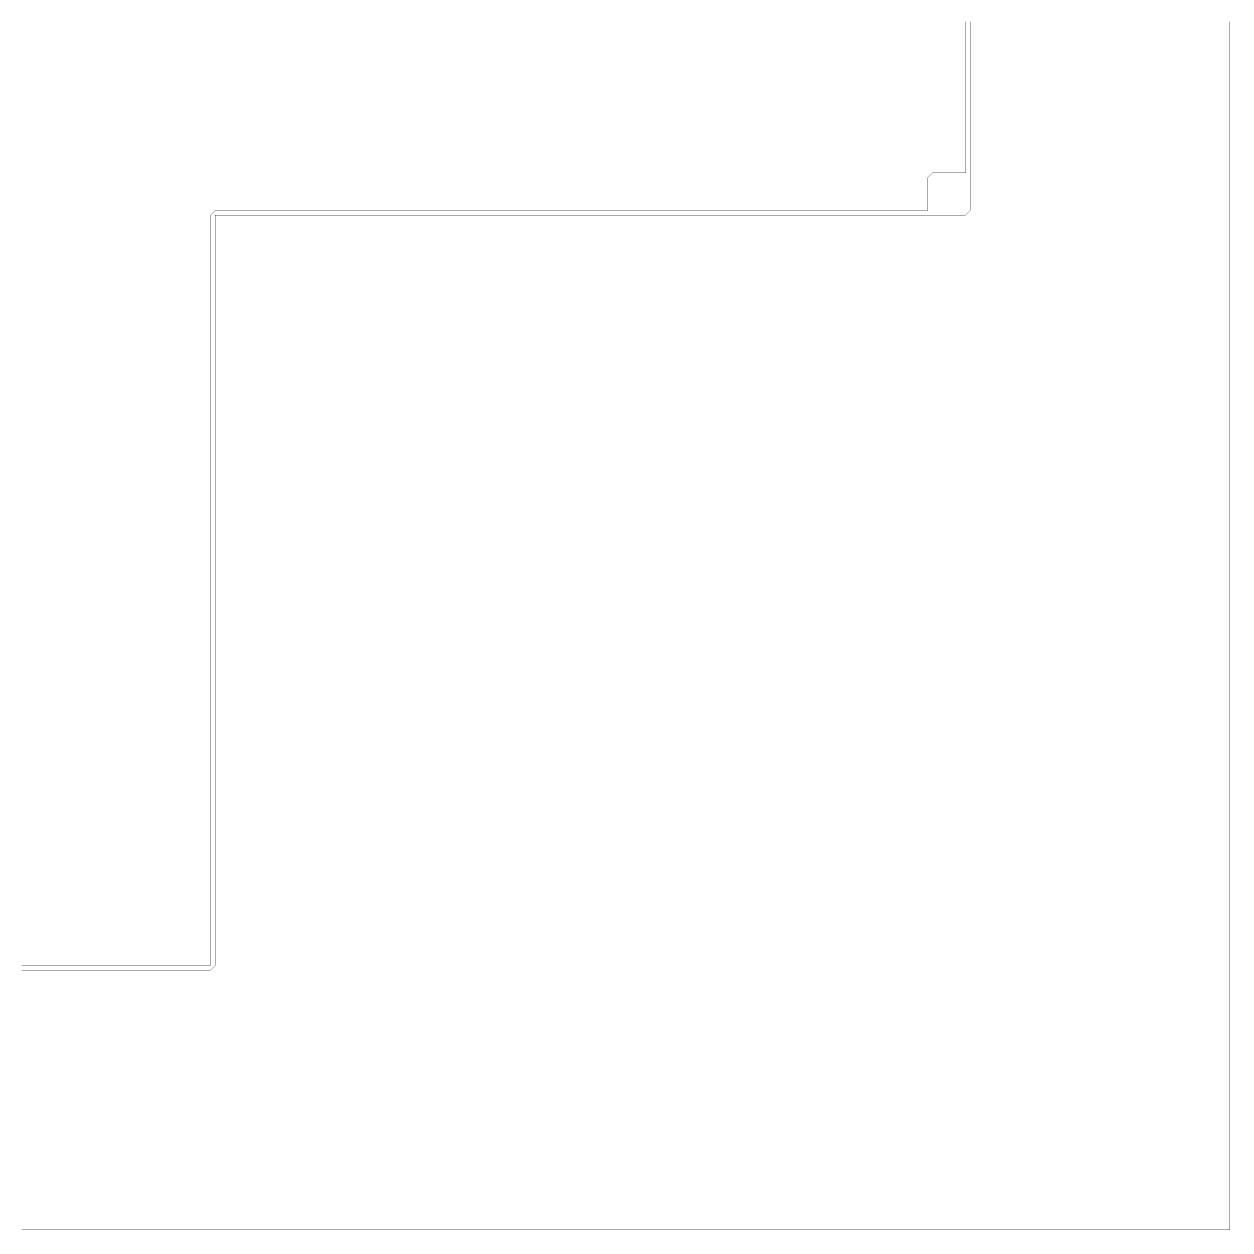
# Model space of a CAD drawing. Header units: metres. Extents: x 0 to 4990, y -4990 to 0.
# Drawn here: x 2495 to 4990, y -4990 to -2495 of the extents above; entities that cross this region are included whole.
import ezdxf

# ---------------------------------------------------------------- set-up
doc = ezdxf.new("R2010")
doc.units = ezdxf.units.M
doc.layers.add('conductor', color=1, linetype='Continuous')
doc.layers.add('substrate', color=5, linetype='Continuous')

msp = doc.modelspace()

# ---------------------------------------------------------------- linework, layer by layer
at = {"layer": 'conductor', "const_width": 0.5}
msp.add_lwpolyline([(2490.234375, -4443.359375), (2500, -4443.359375), (2509.765625, -4443.359375), (2519.53125, -4443.359375), (2529.296875, -4443.359375), (2539.0625, -4443.359375), (2548.828125, -4443.359375), (2558.59375, -4443.359375), (2568.359375, -4443.359375), (2578.125, -4443.359375), (2587.890625, -4443.359375), (2597.65625, -4443.359375), (2607.421875, -4443.359375), (2617.1875, -4443.359375), (2626.953125, -4443.359375), (2636.71875, -4443.359375), (2646.484375, -4443.359375), (2656.25, -4443.359375), (2666.015625, -4443.359375), (2675.78125, -4443.359375), (2685.546875, -4443.359375), (2695.3125, -4443.359375), (2705.078125, -4443.359375), (2714.84375, -4443.359375), (2724.609375, -4443.359375), (2734.375, -4443.359375), (2744.140625, -4443.359375), (2753.90625, -4443.359375), (2763.671875, -4443.359375), (2773.4375, -4443.359375), (2783.203125, -4443.359375), (2792.96875, -4443.359375), (2802.734375, -4443.359375), (2812.5, -4443.359375), (2822.265625, -4443.359375), (2832.03125, -4443.359375), (2841.796875, -4443.359375), (2851.5625, -4443.359375), (2861.328125, -4443.359375), (2871.09375, -4443.359375), (2880.859375, -4443.359375), (2880.859375, -4433.59375), (2880.859375, -4423.828125), (2880.859375, -4414.0625), (2880.859375, -4404.296875), (2880.859375, -4394.53125), (2880.859375, -4384.765625), (2880.859375, -4375), (2880.859375, -4365.234375), (2880.859375, -4355.46875), (2880.859375, -4345.703125), (2880.859375, -4335.9375), (2880.859375, -4326.171875), (2880.859375, -4316.40625), (2880.859375, -4306.640625), (2880.859375, -4296.875), (2880.859375, -4287.109375), (2880.859375, -4277.34375), (2880.859375, -4267.578125), (2880.859375, -4257.8125), (2880.859375, -4248.046875), (2880.859375, -4238.28125), (2880.859375, -4228.515625), (2880.859375, -4218.75), (2880.859375, -4208.984375), (2880.859375, -4199.21875), (2880.859375, -4189.453125), (2880.859375, -4179.6875), (2880.859375, -4169.921875), (2880.859375, -4160.15625), (2880.859375, -4150.390625), (2880.859375, -4140.625), (2880.859375, -4130.859375), (2880.859375, -4121.09375), (2880.859375, -4111.328125), (2880.859375, -4101.5625), (2880.859375, -4091.796875), (2880.859375, -4082.03125), (2880.859375, -4072.265625), (2880.859375, -4062.5), (2880.859375, -4052.734375), (2880.859375, -4042.96875), (2880.859375, -4033.203125), (2880.859375, -4023.4375), (2880.859375, -4013.671875), (2880.859375, -4003.90625), (2880.859375, -3994.140625), (2880.859375, -3984.375), (2880.859375, -3974.609375), (2880.859375, -3964.84375), (2880.859375, -3955.078125), (2880.859375, -3945.3125), (2880.859375, -3935.546875), (2880.859375, -3925.78125), (2880.859375, -3916.015625), (2880.859375, -3906.25), (2880.859375, -3896.484375), (2880.859375, -3886.71875), (2880.859375, -3876.953125), (2880.859375, -3867.1875), (2880.859375, -3857.421875), (2880.859375, -3847.65625), (2880.859375, -3837.890625), (2880.859375, -3828.125), (2880.859375, -3818.359375), (2880.859375, -3808.59375), (2880.859375, -3798.828125), (2880.859375, -3789.0625), (2880.859375, -3779.296875), (2880.859375, -3769.53125), (2880.859375, -3759.765625), (2880.859375, -3750), (2880.859375, -3740.234375), (2880.859375, -3730.46875), (2880.859375, -3720.703125), (2880.859375, -3710.9375), (2880.859375, -3701.171875), (2880.859375, -3691.40625), (2880.859375, -3681.640625), (2880.859375, -3671.875), (2880.859375, -3662.109375), (2880.859375, -3652.34375), (2880.859375, -3642.578125), (2880.859375, -3632.8125), (2880.859375, -3623.046875), (2880.859375, -3613.28125), (2880.859375, -3603.515625), (2880.859375, -3593.75), (2880.859375, -3583.984375), (2880.859375, -3574.21875), (2880.859375, -3564.453125), (2880.859375, -3554.6875), (2880.859375, -3544.921875), (2880.859375, -3535.15625), (2880.859375, -3525.390625), (2880.859375, -3515.625), (2880.859375, -3505.859375), (2880.859375, -3496.09375), (2880.859375, -3486.328125), (2880.859375, -3476.5625), (2880.859375, -3466.796875), (2880.859375, -3457.03125), (2880.859375, -3447.265625), (2880.859375, -3437.5), (2880.859375, -3427.734375), (2880.859375, -3417.96875), (2880.859375, -3408.203125), (2880.859375, -3398.4375), (2880.859375, -3388.671875), (2880.859375, -3378.90625), (2880.859375, -3369.140625), (2880.859375, -3359.375), (2880.859375, -3349.609375), (2880.859375, -3339.84375), (2880.859375, -3330.078125), (2880.859375, -3320.3125), (2880.859375, -3310.546875), (2880.859375, -3300.78125), (2880.859375, -3291.015625), (2880.859375, -3281.25), (2880.859375, -3271.484375), (2880.859375, -3261.71875), (2880.859375, -3251.953125), (2880.859375, -3242.1875), (2880.859375, -3232.421875), (2880.859375, -3222.65625), (2880.859375, -3212.890625), (2880.859375, -3203.125), (2880.859375, -3193.359375), (2880.859375, -3183.59375), (2880.859375, -3173.828125), (2880.859375, -3164.0625), (2880.859375, -3154.296875), (2880.859375, -3144.53125), (2880.859375, -3134.765625), (2880.859375, -3125), (2880.859375, -3115.234375), (2880.859375, -3105.46875), (2880.859375, -3095.703125), (2880.859375, -3085.9375), (2880.859375, -3076.171875), (2880.859375, -3066.40625), (2880.859375, -3056.640625), (2880.859375, -3046.875), (2880.859375, -3037.109375), (2880.859375, -3027.34375), (2880.859375, -3017.578125), (2880.859375, -3007.8125), (2880.859375, -2998.046875), (2880.859375, -2988.28125), (2880.859375, -2978.515625), (2880.859375, -2968.75), (2880.859375, -2958.984375), (2880.859375, -2949.21875), (2880.859375, -2939.453125), (2880.859375, -2929.6875), (2880.859375, -2919.921875), (2880.859375, -2910.15625), (2880.859375, -2900.390625), (2880.859375, -2890.625), (2890.625, -2880.859375), (2900.390625, -2880.859375), (2910.15625, -2880.859375), (2919.921875, -2880.859375), (2929.6875, -2880.859375), (2939.453125, -2880.859375), (2949.21875, -2880.859375), (2958.984375, -2880.859375), (2968.75, -2880.859375), (2978.515625, -2880.859375), (2988.28125, -2880.859375), (2998.046875, -2880.859375), (3007.8125, -2880.859375), (3017.578125, -2880.859375), (3027.34375, -2880.859375), (3037.109375, -2880.859375), (3046.875, -2880.859375), (3056.640625, -2880.859375), (3066.40625, -2880.859375), (3076.171875, -2880.859375), (3085.9375, -2880.859375), (3095.703125, -2880.859375), (3105.46875, -2880.859375), (3115.234375, -2880.859375), (3125, -2880.859375), (3134.765625, -2880.859375), (3144.53125, -2880.859375), (3154.296875, -2880.859375), (3164.0625, -2880.859375), (3173.828125, -2880.859375), (3183.59375, -2880.859375), (3193.359375, -2880.859375), (3203.125, -2880.859375), (3212.890625, -2880.859375), (3222.65625, -2880.859375), (3232.421875, -2880.859375), (3242.1875, -2880.859375), (3251.953125, -2880.859375), (3261.71875, -2880.859375), (3271.484375, -2880.859375), (3281.25, -2880.859375), (3291.015625, -2880.859375), (3300.78125, -2880.859375), (3310.546875, -2880.859375), (3320.3125, -2880.859375), (3330.078125, -2880.859375), (3339.84375, -2880.859375), (3349.609375, -2880.859375), (3359.375, -2880.859375), (3369.140625, -2880.859375), (3378.90625, -2880.859375), (3388.671875, -2880.859375), (3398.4375, -2880.859375), (3408.203125, -2880.859375), (3417.96875, -2880.859375), (3427.734375, -2880.859375), (3437.5, -2880.859375), (3447.265625, -2880.859375), (3457.03125, -2880.859375), (3466.796875, -2880.859375), (3476.5625, -2880.859375), (3486.328125, -2880.859375), (3496.09375, -2880.859375), (3505.859375, -2880.859375), (3515.625, -2880.859375), (3525.390625, -2880.859375), (3535.15625, -2880.859375), (3544.921875, -2880.859375), (3554.6875, -2880.859375), (3564.453125, -2880.859375), (3574.21875, -2880.859375), (3583.984375, -2880.859375), (3593.75, -2880.859375), (3603.515625, -2880.859375), (3613.28125, -2880.859375), (3623.046875, -2880.859375), (3632.8125, -2880.859375), (3642.578125, -2880.859375), (3652.34375, -2880.859375), (3662.109375, -2880.859375), (3671.875, -2880.859375), (3681.640625, -2880.859375), (3691.40625, -2880.859375), (3701.171875, -2880.859375), (3710.9375, -2880.859375), (3720.703125, -2880.859375), (3730.46875, -2880.859375), (3740.234375, -2880.859375), (3750, -2880.859375), (3759.765625, -2880.859375), (3769.53125, -2880.859375), (3779.296875, -2880.859375), (3789.0625, -2880.859375), (3798.828125, -2880.859375), (3808.59375, -2880.859375), (3818.359375, -2880.859375), (3828.125, -2880.859375), (3837.890625, -2880.859375), (3847.65625, -2880.859375), (3857.421875, -2880.859375), (3867.1875, -2880.859375), (3876.953125, -2880.859375), (3886.71875, -2880.859375), (3896.484375, -2880.859375), (3906.25, -2880.859375), (3916.015625, -2880.859375), (3925.78125, -2880.859375), (3935.546875, -2880.859375), (3945.3125, -2880.859375), (3955.078125, -2880.859375), (3964.84375, -2880.859375), (3974.609375, -2880.859375), (3984.375, -2880.859375), (3994.140625, -2880.859375), (4003.90625, -2880.859375), (4013.671875, -2880.859375), (4023.4375, -2880.859375), (4033.203125, -2880.859375), (4042.96875, -2880.859375), (4052.734375, -2880.859375), (4062.5, -2880.859375), (4072.265625, -2880.859375), (4082.03125, -2880.859375), (4091.796875, -2880.859375), (4101.5625, -2880.859375), (4111.328125, -2880.859375), (4121.09375, -2880.859375), (4130.859375, -2880.859375), (4140.625, -2880.859375), (4150.390625, -2880.859375), (4160.15625, -2880.859375), (4169.921875, -2880.859375), (4179.6875, -2880.859375), (4189.453125, -2880.859375), (4199.21875, -2880.859375), (4208.984375, -2880.859375), (4218.75, -2880.859375), (4228.515625, -2880.859375), (4238.28125, -2880.859375), (4248.046875, -2880.859375), (4257.8125, -2880.859375), (4267.578125, -2880.859375), (4277.34375, -2880.859375), (4287.109375, -2880.859375), (4296.875, -2880.859375), (4306.640625, -2880.859375), (4316.40625, -2880.859375), (4326.171875, -2880.859375), (4335.9375, -2880.859375), (4345.703125, -2880.859375), (4355.46875, -2880.859375), (4365.234375, -2880.859375), (4365.234375, -2871.09375), (4365.234375, -2861.328125), (4365.234375, -2851.5625), (4365.234375, -2841.796875), (4365.234375, -2832.03125), (4365.234375, -2822.265625), (4365.234375, -2812.5), (4375, -2802.734375), (4384.765625, -2802.734375), (4394.53125, -2802.734375), (4404.296875, -2802.734375), (4414.0625, -2802.734375), (4423.828125, -2802.734375), (4433.59375, -2802.734375), (4443.359375, -2802.734375), (4443.359375, -2792.96875), (4443.359375, -2783.203125), (4443.359375, -2773.4375), (4443.359375, -2763.671875), (4443.359375, -2753.90625), (4443.359375, -2744.140625), (4443.359375, -2734.375), (4443.359375, -2724.609375), (4443.359375, -2714.84375), (4443.359375, -2705.078125), (4443.359375, -2695.3125), (4443.359375, -2685.546875), (4443.359375, -2675.78125), (4443.359375, -2666.015625), (4443.359375, -2656.25), (4443.359375, -2646.484375), (4443.359375, -2636.71875), (4443.359375, -2626.953125), (4443.359375, -2617.1875), (4443.359375, -2607.421875), (4443.359375, -2597.65625), (4443.359375, -2587.890625), (4443.359375, -2578.125), (4443.359375, -2568.359375), (4443.359375, -2558.59375), (4443.359375, -2548.828125), (4443.359375, -2539.0625), (4443.359375, -2529.296875), (4443.359375, -2519.53125), (4443.359375, -2509.765625), (4443.359375, -2500), (4443.359375, -2490.234375)], dxfattribs=at)
at = {"layer": 'substrate', "const_width": 0.5}
for points in [[(2490.234375, -4990.234375), (2500, -4990.234375), (2509.765625, -4990.234375), (2519.53125, -4990.234375), (2529.296875, -4990.234375), (2539.0625, -4990.234375), (2548.828125, -4990.234375), (2558.59375, -4990.234375), (2568.359375, -4990.234375), (2578.125, -4990.234375), (2587.890625, -4990.234375), (2597.65625, -4990.234375), (2607.421875, -4990.234375), (2617.1875, -4990.234375), (2626.953125, -4990.234375), (2636.71875, -4990.234375), (2646.484375, -4990.234375), (2656.25, -4990.234375), (2666.015625, -4990.234375), (2675.78125, -4990.234375), (2685.546875, -4990.234375), (2695.3125, -4990.234375), (2705.078125, -4990.234375), (2714.84375, -4990.234375), (2724.609375, -4990.234375), (2734.375, -4990.234375), (2744.140625, -4990.234375), (2753.90625, -4990.234375), (2763.671875, -4990.234375), (2773.4375, -4990.234375), (2783.203125, -4990.234375), (2792.96875, -4990.234375), (2802.734375, -4990.234375), (2812.5, -4990.234375), (2822.265625, -4990.234375), (2832.03125, -4990.234375), (2841.796875, -4990.234375), (2851.5625, -4990.234375), (2861.328125, -4990.234375), (2871.09375, -4990.234375), (2880.859375, -4990.234375), (2890.625, -4990.234375), (2900.390625, -4990.234375), (2910.15625, -4990.234375), (2919.921875, -4990.234375), (2929.6875, -4990.234375), (2939.453125, -4990.234375), (2949.21875, -4990.234375), (2958.984375, -4990.234375), (2968.75, -4990.234375), (2978.515625, -4990.234375), (2988.28125, -4990.234375), (2998.046875, -4990.234375), (3007.8125, -4990.234375), (3017.578125, -4990.234375), (3027.34375, -4990.234375), (3037.109375, -4990.234375), (3046.875, -4990.234375), (3056.640625, -4990.234375), (3066.40625, -4990.234375), (3076.171875, -4990.234375), (3085.9375, -4990.234375), (3095.703125, -4990.234375), (3105.46875, -4990.234375), (3115.234375, -4990.234375), (3125, -4990.234375), (3134.765625, -4990.234375), (3144.53125, -4990.234375), (3154.296875, -4990.234375), (3164.0625, -4990.234375), (3173.828125, -4990.234375), (3183.59375, -4990.234375), (3193.359375, -4990.234375), (3203.125, -4990.234375), (3212.890625, -4990.234375), (3222.65625, -4990.234375), (3232.421875, -4990.234375), (3242.1875, -4990.234375), (3251.953125, -4990.234375), (3261.71875, -4990.234375), (3271.484375, -4990.234375), (3281.25, -4990.234375), (3291.015625, -4990.234375), (3300.78125, -4990.234375), (3310.546875, -4990.234375), (3320.3125, -4990.234375), (3330.078125, -4990.234375), (3339.84375, -4990.234375), (3349.609375, -4990.234375), (3359.375, -4990.234375), (3369.140625, -4990.234375), (3378.90625, -4990.234375), (3388.671875, -4990.234375), (3398.4375, -4990.234375), (3408.203125, -4990.234375), (3417.96875, -4990.234375), (3427.734375, -4990.234375), (3437.5, -4990.234375), (3447.265625, -4990.234375), (3457.03125, -4990.234375), (3466.796875, -4990.234375), (3476.5625, -4990.234375), (3486.328125, -4990.234375), (3496.09375, -4990.234375), (3505.859375, -4990.234375), (3515.625, -4990.234375), (3525.390625, -4990.234375), (3535.15625, -4990.234375), (3544.921875, -4990.234375), (3554.6875, -4990.234375), (3564.453125, -4990.234375), (3574.21875, -4990.234375), (3583.984375, -4990.234375), (3593.75, -4990.234375), (3603.515625, -4990.234375), (3613.28125, -4990.234375), (3623.046875, -4990.234375), (3632.8125, -4990.234375), (3642.578125, -4990.234375), (3652.34375, -4990.234375), (3662.109375, -4990.234375), (3671.875, -4990.234375), (3681.640625, -4990.234375), (3691.40625, -4990.234375), (3701.171875, -4990.234375), (3710.9375, -4990.234375), (3720.703125, -4990.234375), (3730.46875, -4990.234375), (3740.234375, -4990.234375), (3750, -4990.234375), (3759.765625, -4990.234375), (3769.53125, -4990.234375), (3779.296875, -4990.234375), (3789.0625, -4990.234375), (3798.828125, -4990.234375), (3808.59375, -4990.234375), (3818.359375, -4990.234375), (3828.125, -4990.234375), (3837.890625, -4990.234375), (3847.65625, -4990.234375), (3857.421875, -4990.234375), (3867.1875, -4990.234375), (3876.953125, -4990.234375), (3886.71875, -4990.234375), (3896.484375, -4990.234375), (3906.25, -4990.234375), (3916.015625, -4990.234375), (3925.78125, -4990.234375), (3935.546875, -4990.234375), (3945.3125, -4990.234375), (3955.078125, -4990.234375), (3964.84375, -4990.234375), (3974.609375, -4990.234375), (3984.375, -4990.234375), (3994.140625, -4990.234375), (4003.90625, -4990.234375), (4013.671875, -4990.234375), (4023.4375, -4990.234375), (4033.203125, -4990.234375), (4042.96875, -4990.234375), (4052.734375, -4990.234375), (4062.5, -4990.234375), (4072.265625, -4990.234375), (4082.03125, -4990.234375), (4091.796875, -4990.234375), (4101.5625, -4990.234375), (4111.328125, -4990.234375), (4121.09375, -4990.234375), (4130.859375, -4990.234375), (4140.625, -4990.234375), (4150.390625, -4990.234375), (4160.15625, -4990.234375), (4169.921875, -4990.234375), (4179.6875, -4990.234375), (4189.453125, -4990.234375), (4199.21875, -4990.234375), (4208.984375, -4990.234375), (4218.75, -4990.234375), (4228.515625, -4990.234375), (4238.28125, -4990.234375), (4248.046875, -4990.234375), (4257.8125, -4990.234375), (4267.578125, -4990.234375), (4277.34375, -4990.234375), (4287.109375, -4990.234375), (4296.875, -4990.234375), (4306.640625, -4990.234375), (4316.40625, -4990.234375), (4326.171875, -4990.234375), (4335.9375, -4990.234375), (4345.703125, -4990.234375), (4355.46875, -4990.234375), (4365.234375, -4990.234375), (4375, -4990.234375), (4384.765625, -4990.234375), (4394.53125, -4990.234375), (4404.296875, -4990.234375), (4414.0625, -4990.234375), (4423.828125, -4990.234375), (4433.59375, -4990.234375), (4443.359375, -4990.234375), (4453.125, -4990.234375), (4462.890625, -4990.234375), (4472.65625, -4990.234375), (4482.421875, -4990.234375), (4492.1875, -4990.234375), (4501.953125, -4990.234375), (4511.71875, -4990.234375), (4521.484375, -4990.234375), (4531.25, -4990.234375), (4541.015625, -4990.234375), (4550.78125, -4990.234375), (4560.546875, -4990.234375), (4570.3125, -4990.234375), (4580.078125, -4990.234375), (4589.84375, -4990.234375), (4599.609375, -4990.234375), (4609.375, -4990.234375), (4619.140625, -4990.234375), (4628.90625, -4990.234375), (4638.671875, -4990.234375), (4648.4375, -4990.234375), (4658.203125, -4990.234375), (4667.96875, -4990.234375), (4677.734375, -4990.234375), (4687.5, -4990.234375), (4697.265625, -4990.234375), (4707.03125, -4990.234375), (4716.796875, -4990.234375), (4726.5625, -4990.234375), (4736.328125, -4990.234375), (4746.09375, -4990.234375), (4755.859375, -4990.234375), (4765.625, -4990.234375), (4775.390625, -4990.234375), (4785.15625, -4990.234375), (4794.921875, -4990.234375), (4804.6875, -4990.234375), (4814.453125, -4990.234375), (4824.21875, -4990.234375), (4833.984375, -4990.234375), (4843.75, -4990.234375), (4853.515625, -4990.234375), (4863.28125, -4990.234375), (4873.046875, -4990.234375), (4882.8125, -4990.234375), (4892.578125, -4990.234375), (4902.34375, -4990.234375), (4912.109375, -4990.234375), (4921.875, -4990.234375), (4931.640625, -4990.234375), (4941.40625, -4990.234375), (4951.171875, -4990.234375), (4960.9375, -4990.234375), (4970.703125, -4990.234375), (4980.46875, -4990.234375), (4990.234375, -4990.234375), (4990.234375, -4980.46875), (4990.234375, -4970.703125), (4990.234375, -4960.9375), (4990.234375, -4951.171875), (4990.234375, -4941.40625), (4990.234375, -4931.640625), (4990.234375, -4921.875), (4990.234375, -4912.109375), (4990.234375, -4902.34375), (4990.234375, -4892.578125), (4990.234375, -4882.8125), (4990.234375, -4873.046875), (4990.234375, -4863.28125), (4990.234375, -4853.515625), (4990.234375, -4843.75), (4990.234375, -4833.984375), (4990.234375, -4824.21875), (4990.234375, -4814.453125), (4990.234375, -4804.6875), (4990.234375, -4794.921875), (4990.234375, -4785.15625), (4990.234375, -4775.390625), (4990.234375, -4765.625), (4990.234375, -4755.859375), (4990.234375, -4746.09375), (4990.234375, -4736.328125), (4990.234375, -4726.5625), (4990.234375, -4716.796875), (4990.234375, -4707.03125), (4990.234375, -4697.265625), (4990.234375, -4687.5), (4990.234375, -4677.734375), (4990.234375, -4667.96875), (4990.234375, -4658.203125), (4990.234375, -4648.4375), (4990.234375, -4638.671875), (4990.234375, -4628.90625), (4990.234375, -4619.140625), (4990.234375, -4609.375), (4990.234375, -4599.609375), (4990.234375, -4589.84375), (4990.234375, -4580.078125), (4990.234375, -4570.3125), (4990.234375, -4560.546875), (4990.234375, -4550.78125), (4990.234375, -4541.015625), (4990.234375, -4531.25), (4990.234375, -4521.484375), (4990.234375, -4511.71875), (4990.234375, -4501.953125), (4990.234375, -4492.1875), (4990.234375, -4482.421875), (4990.234375, -4472.65625), (4990.234375, -4462.890625), (4990.234375, -4453.125), (4990.234375, -4443.359375), (4990.234375, -4433.59375), (4990.234375, -4423.828125), (4990.234375, -4414.0625), (4990.234375, -4404.296875), (4990.234375, -4394.53125), (4990.234375, -4384.765625), (4990.234375, -4375), (4990.234375, -4365.234375), (4990.234375, -4355.46875), (4990.234375, -4345.703125), (4990.234375, -4335.9375), (4990.234375, -4326.171875), (4990.234375, -4316.40625), (4990.234375, -4306.640625), (4990.234375, -4296.875), (4990.234375, -4287.109375), (4990.234375, -4277.34375), (4990.234375, -4267.578125), (4990.234375, -4257.8125), (4990.234375, -4248.046875), (4990.234375, -4238.28125), (4990.234375, -4228.515625), (4990.234375, -4218.75), (4990.234375, -4208.984375), (4990.234375, -4199.21875), (4990.234375, -4189.453125), (4990.234375, -4179.6875), (4990.234375, -4169.921875), (4990.234375, -4160.15625), (4990.234375, -4150.390625), (4990.234375, -4140.625), (4990.234375, -4130.859375), (4990.234375, -4121.09375), (4990.234375, -4111.328125), (4990.234375, -4101.5625), (4990.234375, -4091.796875), (4990.234375, -4082.03125), (4990.234375, -4072.265625), (4990.234375, -4062.5), (4990.234375, -4052.734375), (4990.234375, -4042.96875), (4990.234375, -4033.203125), (4990.234375, -4023.4375), (4990.234375, -4013.671875), (4990.234375, -4003.90625), (4990.234375, -3994.140625), (4990.234375, -3984.375), (4990.234375, -3974.609375), (4990.234375, -3964.84375), (4990.234375, -3955.078125), (4990.234375, -3945.3125), (4990.234375, -3935.546875), (4990.234375, -3925.78125), (4990.234375, -3916.015625), (4990.234375, -3906.25), (4990.234375, -3896.484375), (4990.234375, -3886.71875), (4990.234375, -3876.953125), (4990.234375, -3867.1875), (4990.234375, -3857.421875), (4990.234375, -3847.65625), (4990.234375, -3837.890625), (4990.234375, -3828.125), (4990.234375, -3818.359375), (4990.234375, -3808.59375), (4990.234375, -3798.828125), (4990.234375, -3789.0625), (4990.234375, -3779.296875), (4990.234375, -3769.53125), (4990.234375, -3759.765625), (4990.234375, -3750), (4990.234375, -3740.234375), (4990.234375, -3730.46875), (4990.234375, -3720.703125), (4990.234375, -3710.9375), (4990.234375, -3701.171875), (4990.234375, -3691.40625), (4990.234375, -3681.640625), (4990.234375, -3671.875), (4990.234375, -3662.109375), (4990.234375, -3652.34375), (4990.234375, -3642.578125), (4990.234375, -3632.8125), (4990.234375, -3623.046875), (4990.234375, -3613.28125), (4990.234375, -3603.515625), (4990.234375, -3593.75), (4990.234375, -3583.984375), (4990.234375, -3574.21875), (4990.234375, -3564.453125), (4990.234375, -3554.6875), (4990.234375, -3544.921875), (4990.234375, -3535.15625), (4990.234375, -3525.390625), (4990.234375, -3515.625), (4990.234375, -3505.859375), (4990.234375, -3496.09375), (4990.234375, -3486.328125), (4990.234375, -3476.5625), (4990.234375, -3466.796875), (4990.234375, -3457.03125), (4990.234375, -3447.265625), (4990.234375, -3437.5), (4990.234375, -3427.734375), (4990.234375, -3417.96875), (4990.234375, -3408.203125), (4990.234375, -3398.4375), (4990.234375, -3388.671875), (4990.234375, -3378.90625), (4990.234375, -3369.140625), (4990.234375, -3359.375), (4990.234375, -3349.609375), (4990.234375, -3339.84375), (4990.234375, -3330.078125), (4990.234375, -3320.3125), (4990.234375, -3310.546875), (4990.234375, -3300.78125), (4990.234375, -3291.015625), (4990.234375, -3281.25), (4990.234375, -3271.484375), (4990.234375, -3261.71875), (4990.234375, -3251.953125), (4990.234375, -3242.1875), (4990.234375, -3232.421875), (4990.234375, -3222.65625), (4990.234375, -3212.890625), (4990.234375, -3203.125), (4990.234375, -3193.359375), (4990.234375, -3183.59375), (4990.234375, -3173.828125), (4990.234375, -3164.0625), (4990.234375, -3154.296875), (4990.234375, -3144.53125), (4990.234375, -3134.765625), (4990.234375, -3125), (4990.234375, -3115.234375), (4990.234375, -3105.46875), (4990.234375, -3095.703125), (4990.234375, -3085.9375), (4990.234375, -3076.171875), (4990.234375, -3066.40625), (4990.234375, -3056.640625), (4990.234375, -3046.875), (4990.234375, -3037.109375), (4990.234375, -3027.34375), (4990.234375, -3017.578125), (4990.234375, -3007.8125), (4990.234375, -2998.046875), (4990.234375, -2988.28125), (4990.234375, -2978.515625), (4990.234375, -2968.75), (4990.234375, -2958.984375), (4990.234375, -2949.21875), (4990.234375, -2939.453125), (4990.234375, -2929.6875), (4990.234375, -2919.921875), (4990.234375, -2910.15625), (4990.234375, -2900.390625), (4990.234375, -2890.625), (4990.234375, -2880.859375), (4990.234375, -2871.09375), (4990.234375, -2861.328125), (4990.234375, -2851.5625), (4990.234375, -2841.796875), (4990.234375, -2832.03125), (4990.234375, -2822.265625), (4990.234375, -2812.5), (4990.234375, -2802.734375), (4990.234375, -2792.96875), (4990.234375, -2783.203125), (4990.234375, -2773.4375), (4990.234375, -2763.671875), (4990.234375, -2753.90625), (4990.234375, -2744.140625), (4990.234375, -2734.375), (4990.234375, -2724.609375), (4990.234375, -2714.84375), (4990.234375, -2705.078125), (4990.234375, -2695.3125), (4990.234375, -2685.546875), (4990.234375, -2675.78125), (4990.234375, -2666.015625), (4990.234375, -2656.25), (4990.234375, -2646.484375), (4990.234375, -2636.71875), (4990.234375, -2626.953125), (4990.234375, -2617.1875), (4990.234375, -2607.421875), (4990.234375, -2597.65625), (4990.234375, -2587.890625), (4990.234375, -2578.125), (4990.234375, -2568.359375), (4990.234375, -2558.59375), (4990.234375, -2548.828125), (4990.234375, -2539.0625), (4990.234375, -2529.296875), (4990.234375, -2519.53125), (4990.234375, -2509.765625), (4990.234375, -2500), (4990.234375, -2490.234375)], [(4453.125, -2490.234375), (4453.125, -2500), (4453.125, -2509.765625), (4453.125, -2519.53125), (4453.125, -2529.296875), (4453.125, -2539.0625), (4453.125, -2548.828125), (4453.125, -2558.59375), (4453.125, -2568.359375), (4453.125, -2578.125), (4453.125, -2587.890625), (4453.125, -2597.65625), (4453.125, -2607.421875), (4453.125, -2617.1875), (4453.125, -2626.953125), (4453.125, -2636.71875), (4453.125, -2646.484375), (4453.125, -2656.25), (4453.125, -2666.015625), (4453.125, -2675.78125), (4453.125, -2685.546875), (4453.125, -2695.3125), (4453.125, -2705.078125), (4453.125, -2714.84375), (4453.125, -2724.609375), (4453.125, -2734.375), (4453.125, -2744.140625), (4453.125, -2753.90625), (4453.125, -2763.671875), (4453.125, -2773.4375), (4453.125, -2783.203125), (4453.125, -2792.96875), (4453.125, -2802.734375), (4453.125, -2812.5), (4453.125, -2822.265625), (4453.125, -2832.03125), (4453.125, -2841.796875), (4453.125, -2851.5625), (4453.125, -2861.328125), (4453.125, -2871.09375), (4453.125, -2880.859375), (4443.359375, -2890.625), (4433.59375, -2890.625), (4423.828125, -2890.625), (4414.0625, -2890.625), (4404.296875, -2890.625), (4394.53125, -2890.625), (4384.765625, -2890.625), (4375, -2890.625), (4365.234375, -2890.625), (4355.46875, -2890.625), (4345.703125, -2890.625), (4335.9375, -2890.625), (4326.171875, -2890.625), (4316.40625, -2890.625), (4306.640625, -2890.625), (4296.875, -2890.625), (4287.109375, -2890.625), (4277.34375, -2890.625), (4267.578125, -2890.625), (4257.8125, -2890.625), (4248.046875, -2890.625), (4238.28125, -2890.625), (4228.515625, -2890.625), (4218.75, -2890.625), (4208.984375, -2890.625), (4199.21875, -2890.625), (4189.453125, -2890.625), (4179.6875, -2890.625), (4169.921875, -2890.625), (4160.15625, -2890.625), (4150.390625, -2890.625), (4140.625, -2890.625), (4130.859375, -2890.625), (4121.09375, -2890.625), (4111.328125, -2890.625), (4101.5625, -2890.625), (4091.796875, -2890.625), (4082.03125, -2890.625), (4072.265625, -2890.625), (4062.5, -2890.625), (4052.734375, -2890.625), (4042.96875, -2890.625), (4033.203125, -2890.625), (4023.4375, -2890.625), (4013.671875, -2890.625), (4003.90625, -2890.625), (3994.140625, -2890.625), (3984.375, -2890.625), (3974.609375, -2890.625), (3964.84375, -2890.625), (3955.078125, -2890.625), (3945.3125, -2890.625), (3935.546875, -2890.625), (3925.78125, -2890.625), (3916.015625, -2890.625), (3906.25, -2890.625), (3896.484375, -2890.625), (3886.71875, -2890.625), (3876.953125, -2890.625), (3867.1875, -2890.625), (3857.421875, -2890.625), (3847.65625, -2890.625), (3837.890625, -2890.625), (3828.125, -2890.625), (3818.359375, -2890.625), (3808.59375, -2890.625), (3798.828125, -2890.625), (3789.0625, -2890.625), (3779.296875, -2890.625), (3769.53125, -2890.625), (3759.765625, -2890.625), (3750, -2890.625), (3740.234375, -2890.625), (3730.46875, -2890.625), (3720.703125, -2890.625), (3710.9375, -2890.625), (3701.171875, -2890.625), (3691.40625, -2890.625), (3681.640625, -2890.625), (3671.875, -2890.625), (3662.109375, -2890.625), (3652.34375, -2890.625), (3642.578125, -2890.625), (3632.8125, -2890.625), (3623.046875, -2890.625), (3613.28125, -2890.625), (3603.515625, -2890.625), (3593.75, -2890.625), (3583.984375, -2890.625), (3574.21875, -2890.625), (3564.453125, -2890.625), (3554.6875, -2890.625), (3544.921875, -2890.625), (3535.15625, -2890.625), (3525.390625, -2890.625), (3515.625, -2890.625), (3505.859375, -2890.625), (3496.09375, -2890.625), (3486.328125, -2890.625), (3476.5625, -2890.625), (3466.796875, -2890.625), (3457.03125, -2890.625), (3447.265625, -2890.625), (3437.5, -2890.625), (3427.734375, -2890.625), (3417.96875, -2890.625), (3408.203125, -2890.625), (3398.4375, -2890.625), (3388.671875, -2890.625), (3378.90625, -2890.625), (3369.140625, -2890.625), (3359.375, -2890.625), (3349.609375, -2890.625), (3339.84375, -2890.625), (3330.078125, -2890.625), (3320.3125, -2890.625), (3310.546875, -2890.625), (3300.78125, -2890.625), (3291.015625, -2890.625), (3281.25, -2890.625), (3271.484375, -2890.625), (3261.71875, -2890.625), (3251.953125, -2890.625), (3242.1875, -2890.625), (3232.421875, -2890.625), (3222.65625, -2890.625), (3212.890625, -2890.625), (3203.125, -2890.625), (3193.359375, -2890.625), (3183.59375, -2890.625), (3173.828125, -2890.625), (3164.0625, -2890.625), (3154.296875, -2890.625), (3144.53125, -2890.625), (3134.765625, -2890.625), (3125, -2890.625), (3115.234375, -2890.625), (3105.46875, -2890.625), (3095.703125, -2890.625), (3085.9375, -2890.625), (3076.171875, -2890.625), (3066.40625, -2890.625), (3056.640625, -2890.625), (3046.875, -2890.625), (3037.109375, -2890.625), (3027.34375, -2890.625), (3017.578125, -2890.625), (3007.8125, -2890.625), (2998.046875, -2890.625), (2988.28125, -2890.625), (2978.515625, -2890.625), (2968.75, -2890.625), (2958.984375, -2890.625), (2949.21875, -2890.625), (2939.453125, -2890.625), (2929.6875, -2890.625), (2919.921875, -2890.625), (2910.15625, -2890.625), (2900.390625, -2890.625), (2890.625, -2890.625), (2890.625, -2900.390625), (2890.625, -2910.15625), (2890.625, -2919.921875), (2890.625, -2929.6875), (2890.625, -2939.453125), (2890.625, -2949.21875), (2890.625, -2958.984375), (2890.625, -2968.75), (2890.625, -2978.515625), (2890.625, -2988.28125), (2890.625, -2998.046875), (2890.625, -3007.8125), (2890.625, -3017.578125), (2890.625, -3027.34375), (2890.625, -3037.109375), (2890.625, -3046.875), (2890.625, -3056.640625), (2890.625, -3066.40625), (2890.625, -3076.171875), (2890.625, -3085.9375), (2890.625, -3095.703125), (2890.625, -3105.46875), (2890.625, -3115.234375), (2890.625, -3125), (2890.625, -3134.765625), (2890.625, -3144.53125), (2890.625, -3154.296875), (2890.625, -3164.0625), (2890.625, -3173.828125), (2890.625, -3183.59375), (2890.625, -3193.359375), (2890.625, -3203.125), (2890.625, -3212.890625), (2890.625, -3222.65625), (2890.625, -3232.421875), (2890.625, -3242.1875), (2890.625, -3251.953125), (2890.625, -3261.71875), (2890.625, -3271.484375), (2890.625, -3281.25), (2890.625, -3291.015625), (2890.625, -3300.78125), (2890.625, -3310.546875), (2890.625, -3320.3125), (2890.625, -3330.078125), (2890.625, -3339.84375), (2890.625, -3349.609375), (2890.625, -3359.375), (2890.625, -3369.140625), (2890.625, -3378.90625), (2890.625, -3388.671875), (2890.625, -3398.4375), (2890.625, -3408.203125), (2890.625, -3417.96875), (2890.625, -3427.734375), (2890.625, -3437.5), (2890.625, -3447.265625), (2890.625, -3457.03125), (2890.625, -3466.796875), (2890.625, -3476.5625), (2890.625, -3486.328125), (2890.625, -3496.09375), (2890.625, -3505.859375), (2890.625, -3515.625), (2890.625, -3525.390625), (2890.625, -3535.15625), (2890.625, -3544.921875), (2890.625, -3554.6875), (2890.625, -3564.453125), (2890.625, -3574.21875), (2890.625, -3583.984375), (2890.625, -3593.75), (2890.625, -3603.515625), (2890.625, -3613.28125), (2890.625, -3623.046875), (2890.625, -3632.8125), (2890.625, -3642.578125), (2890.625, -3652.34375), (2890.625, -3662.109375), (2890.625, -3671.875), (2890.625, -3681.640625), (2890.625, -3691.40625), (2890.625, -3701.171875), (2890.625, -3710.9375), (2890.625, -3720.703125), (2890.625, -3730.46875), (2890.625, -3740.234375), (2890.625, -3750), (2890.625, -3759.765625), (2890.625, -3769.53125), (2890.625, -3779.296875), (2890.625, -3789.0625), (2890.625, -3798.828125), (2890.625, -3808.59375), (2890.625, -3818.359375), (2890.625, -3828.125), (2890.625, -3837.890625), (2890.625, -3847.65625), (2890.625, -3857.421875), (2890.625, -3867.1875), (2890.625, -3876.953125), (2890.625, -3886.71875), (2890.625, -3896.484375), (2890.625, -3906.25), (2890.625, -3916.015625), (2890.625, -3925.78125), (2890.625, -3935.546875), (2890.625, -3945.3125), (2890.625, -3955.078125), (2890.625, -3964.84375), (2890.625, -3974.609375), (2890.625, -3984.375), (2890.625, -3994.140625), (2890.625, -4003.90625), (2890.625, -4013.671875), (2890.625, -4023.4375), (2890.625, -4033.203125), (2890.625, -4042.96875), (2890.625, -4052.734375), (2890.625, -4062.5), (2890.625, -4072.265625), (2890.625, -4082.03125), (2890.625, -4091.796875), (2890.625, -4101.5625), (2890.625, -4111.328125), (2890.625, -4121.09375), (2890.625, -4130.859375), (2890.625, -4140.625), (2890.625, -4150.390625), (2890.625, -4160.15625), (2890.625, -4169.921875), (2890.625, -4179.6875), (2890.625, -4189.453125), (2890.625, -4199.21875), (2890.625, -4208.984375), (2890.625, -4218.75), (2890.625, -4228.515625), (2890.625, -4238.28125), (2890.625, -4248.046875), (2890.625, -4257.8125), (2890.625, -4267.578125), (2890.625, -4277.34375), (2890.625, -4287.109375), (2890.625, -4296.875), (2890.625, -4306.640625), (2890.625, -4316.40625), (2890.625, -4326.171875), (2890.625, -4335.9375), (2890.625, -4345.703125), (2890.625, -4355.46875), (2890.625, -4365.234375), (2890.625, -4375), (2890.625, -4384.765625), (2890.625, -4394.53125), (2890.625, -4404.296875), (2890.625, -4414.0625), (2890.625, -4423.828125), (2890.625, -4433.59375), (2890.625, -4443.359375), (2880.859375, -4453.125), (2871.09375, -4453.125), (2861.328125, -4453.125), (2851.5625, -4453.125), (2841.796875, -4453.125), (2832.03125, -4453.125), (2822.265625, -4453.125), (2812.5, -4453.125), (2802.734375, -4453.125), (2792.96875, -4453.125), (2783.203125, -4453.125), (2773.4375, -4453.125), (2763.671875, -4453.125), (2753.90625, -4453.125), (2744.140625, -4453.125), (2734.375, -4453.125), (2724.609375, -4453.125), (2714.84375, -4453.125), (2705.078125, -4453.125), (2695.3125, -4453.125), (2685.546875, -4453.125), (2675.78125, -4453.125), (2666.015625, -4453.125), (2656.25, -4453.125), (2646.484375, -4453.125), (2636.71875, -4453.125), (2626.953125, -4453.125), (2617.1875, -4453.125), (2607.421875, -4453.125), (2597.65625, -4453.125), (2587.890625, -4453.125), (2578.125, -4453.125), (2568.359375, -4453.125), (2558.59375, -4453.125), (2548.828125, -4453.125), (2539.0625, -4453.125), (2529.296875, -4453.125), (2519.53125, -4453.125), (2509.765625, -4453.125), (2500, -4453.125), (2490.234375, -4453.125)]]:
    msp.add_lwpolyline(points, dxfattribs=at)

doc.saveas('drawing.dxf')
